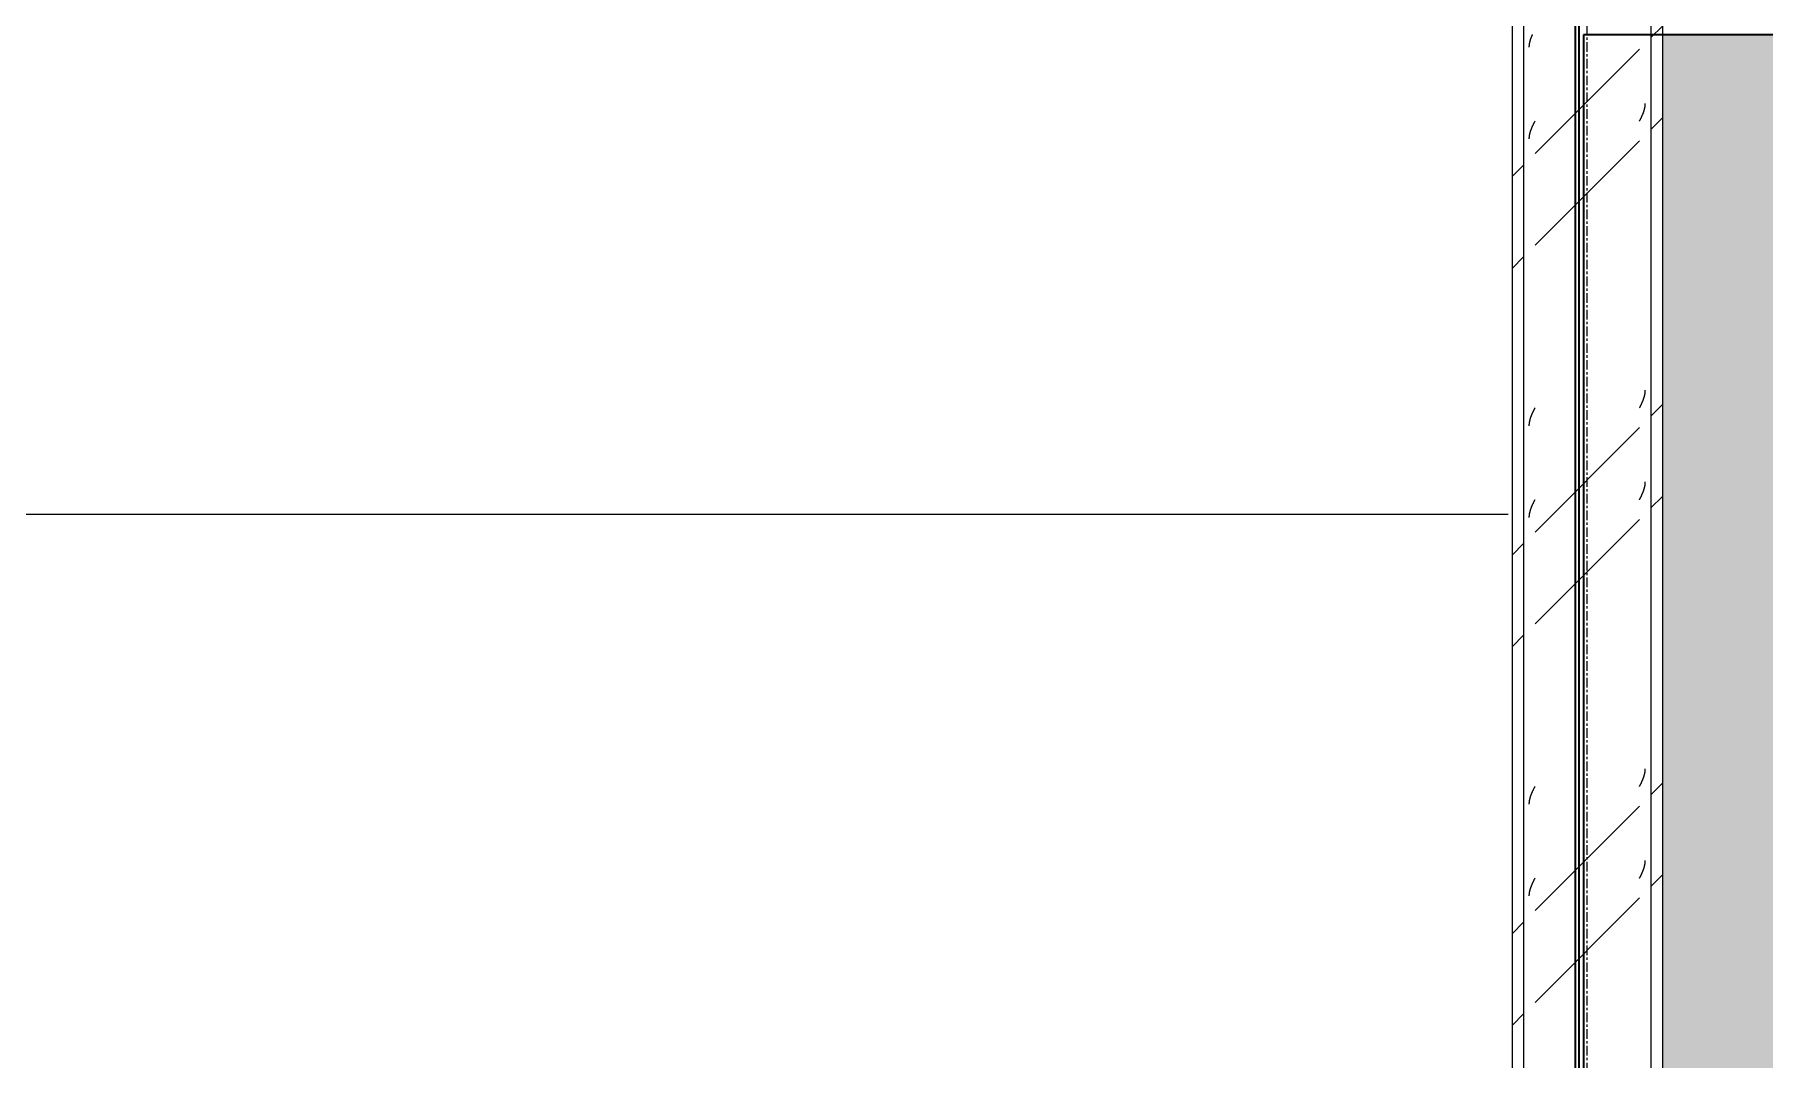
# Model space of a CAD drawing. Header units: centimetres. Extents: x -6741 to 14818, y -293 to 1595.
# Drawn here: x 8632.8 to 8862.6, y 665.4 to 801.6 of the extents above; entities that cross this region are included whole.
import ezdxf

# ---------------------------------------------------------------- set-up
doc = ezdxf.new("R2010")
doc.units = ezdxf.units.CM
doc.linetypes.add('Grid Line', pattern=[2.2225, 1.27, -0.3175, 0.3175, -0.3175])
for name, color, linetype, lineweight in [('A-CLNG', 7, 'Continuous', 9), ('A-WALL', 7, 'Continuous', 9), ('A-WALL-PATT', 7, 'Continuous', 35), ('I-WALL', 7, 'Continuous', 9), ('S-COLS', 7, 'Continuous', 9), ('S-GRID', 7, 'Continuous', 9)]:
    doc.layers.add(name, color=color, linetype=linetype, lineweight=lineweight)
pattern_1 = [(45, (50.4, 0), (-25.14472, 25.14472), []), (45, (50.4, 38.1), (-25.14472, 25.14472), [])]

# ---------------------------------------------------------------- blocks, each defined once
blk = doc.blocks.new('PQ_RVR_ARQ-01_ZZ_ZZ_MO_T_A_rvt-3-Elevación Eje 8-9')
at = {"layer": 'A-WALL-PATT', "lineweight": 9, "true_color": 0xeaeaea}
h = blk.add_hatch(color=254, dxfattribs=at)
h.paths.add_polyline_path([(-4844.57, 494), (-4844.57, 801.54), (-5950.12, 801.54), (-5984.79, 494), (-5508.41, 494)])
h.paths.add_polyline_path([(-6074.13, 494), (-6074.13, 801.54), (-6090.44, 801.54), (-6090.44, 494)])
at = {"layer": 'A-CLNG', "color": 254, "lineweight": 18, "true_color": 0xe5e5e5}
blk.add_line((-6110.94, 737.79), (-6823.08, 737.79), dxfattribs=at)
at = {"layer": 'A-WALL', "color": 254, "lineweight": 35, "true_color": 0xcccccc}
for p, q in [((-6102.04, 888.57), (-6102.04, 515.53)), ((-6101.54, 515.53), (-6101.54, 888.53))]:
    blk.add_line(p, q, dxfattribs=at)
at = {"layer": 'I-WALL', "color": 254, "lineweight": 35, "true_color": 0xcccccc}
for p, q in [((-4844.57, 801.54), (-6100.94, 801.54)), ((-6100.94, 801.54), (-6100.94, 494))]:
    blk.add_line(p, q, dxfattribs=at)
blk = doc.blocks.new('FP_20-Elevación Eje 8-9')
at = {"layer": 'S-COLS', "color": 9, "true_color": 0xc0c0c0}
for p, q in [((-6093.21, 790.65), (-6093.19, 790.69)), ((-6093.19, 790.69), (-6093.18, 790.73)), ((-6093.18, 790.73), (-6093.16, 790.76)), ((-6093.16, 790.76), (-6093.14, 790.8)), ((-6093.14, 790.8), (-6093.13, 790.84)), ((-6093.13, 790.84), (-6093.11, 790.88)), ((-6093.11, 790.88), (-6093.09, 790.91)), ((-6093.09, 790.91), (-6093.08, 790.95)), ((-6093.08, 790.95), (-6093.06, 790.99)), ((-6093.06, 790.99), (-6093.05, 791.02)), ((-6093.05, 791.02), (-6093.03, 791.06)), ((-6093.03, 791.06), (-6093.02, 791.1)), ((-6093.02, 791.1), (-6093, 791.14)), ((-6093, 791.14), (-6092.99, 791.17)), ((-6092.99, 791.17), (-6092.97, 791.21)), ((-6092.97, 791.21), (-6092.96, 791.25)), ((-6092.96, 791.25), (-6092.95, 791.29)), ((-6092.95, 791.29), (-6092.94, 791.32)), ((-6092.94, 791.32), (-6092.92, 791.36)), ((-6092.92, 791.36), (-6092.91, 791.4)), ((-6092.91, 791.4), (-6092.9, 791.43)), ((-6092.9, 791.43), (-6092.89, 791.47)), ((-6092.89, 791.47), (-6092.88, 791.51)), ((-6092.88, 791.51), (-6092.87, 791.55)), ((-6092.87, 791.55), (-6092.86, 791.58)), ((-6092.86, 791.58), (-6092.85, 791.62)), ((-6092.85, 791.62), (-6092.84, 791.66)), ((-6092.84, 791.66), (-6092.83, 791.7)), ((-6092.83, 791.7), (-6092.82, 791.73)), ((-6092.82, 791.73), (-6092.81, 791.77)), ((-6092.81, 791.77), (-6092.8, 791.81)), ((-6092.8, 791.81), (-6092.79, 791.85)), ((-6092.79, 791.88), (-6092.78, 791.92)), ((-6092.79, 791.85), (-6092.79, 791.88)), ((-6092.78, 791.92), (-6092.77, 791.96)), ((-6092.77, 791.99), (-6092.76, 792.03)), ((-6092.77, 791.96), (-6092.77, 791.99)), ((-6092.76, 792.07), (-6092.75, 792.11)), ((-6092.76, 792.03), (-6092.76, 792.07)), ((-6092.75, 792.18), (-6092.74, 792.22)), ((-6092.75, 792.14), (-6092.75, 792.18)), ((-6092.75, 792.11), (-6092.75, 792.14)), ((-6092.74, 792.37), (-6092.74, 792.4)), ((-6092.74, 792.33), (-6092.74, 792.37)), ((-6092.74, 792.29), (-6092.74, 792.33)), ((-6092.74, 792.26), (-6092.74, 792.29)), ((-6092.74, 792.22), (-6092.74, 792.26)), ((-6093.5, 790.05), (-6093.49, 790.09)), ((-6093.49, 790.09), (-6093.47, 790.13)), ((-6093.47, 790.13), (-6093.45, 790.17)), ((-6093.45, 790.17), (-6093.43, 790.2)), ((-6093.43, 790.2), (-6093.41, 790.24)), ((-6093.41, 790.24), (-6093.39, 790.28)), ((-6093.39, 790.28), (-6093.37, 790.32)), ((-6093.37, 790.32), (-6093.35, 790.35)), ((-6093.35, 790.35), (-6093.34, 790.39)), ((-6093.34, 790.39), (-6093.32, 790.43)), ((-6093.32, 790.43), (-6093.3, 790.46)), ((-6093.3, 790.46), (-6093.28, 790.5)), ((-6093.28, 790.5), (-6093.26, 790.54)), ((-6093.26, 790.54), (-6093.25, 790.58)), ((-6093.25, 790.58), (-6093.23, 790.61)), ((-6093.23, 790.61), (-6093.21, 790.65)), ((-6092.77, 753.89), (-6092.76, 753.93)), ((-6092.77, 753.86), (-6092.77, 753.89)), ((-6092.76, 753.97), (-6092.75, 754.01)), ((-6092.76, 753.93), (-6092.76, 753.97)), ((-6092.75, 754.08), (-6092.74, 754.12)), ((-6092.75, 754.04), (-6092.75, 754.08)), ((-6092.75, 754.01), (-6092.75, 754.04)), ((-6092.74, 754.27), (-6092.74, 754.3)), ((-6092.74, 754.23), (-6092.74, 754.27)), ((-6092.74, 754.19), (-6092.74, 754.23)), ((-6092.74, 754.16), (-6092.74, 754.19)), ((-6092.74, 754.12), (-6092.74, 754.16)), ((-6093.5, 751.95), (-6093.49, 751.99)), ((-6093.49, 751.99), (-6093.47, 752.03)), ((-6093.47, 752.03), (-6093.45, 752.07)), ((-6093.45, 752.07), (-6093.43, 752.1)), ((-6093.43, 752.1), (-6093.41, 752.14)), ((-6093.41, 752.14), (-6093.39, 752.18)), ((-6093.39, 752.18), (-6093.37, 752.22)), ((-6093.37, 752.22), (-6093.35, 752.25)), ((-6093.35, 752.25), (-6093.34, 752.29)), ((-6093.34, 752.29), (-6093.32, 752.33)), ((-6093.32, 752.33), (-6093.3, 752.36)), ((-6093.3, 752.36), (-6093.28, 752.4)), ((-6093.28, 752.4), (-6093.26, 752.44)), ((-6093.26, 752.44), (-6093.25, 752.48)), ((-6093.25, 752.48), (-6093.23, 752.51)), ((-6093.23, 752.51), (-6093.21, 752.55)), ((-6093.21, 752.55), (-6093.19, 752.59)), ((-6093.19, 752.59), (-6093.18, 752.63)), ((-6093.18, 752.63), (-6093.16, 752.66)), ((-6093.16, 752.66), (-6093.14, 752.7)), ((-6093.14, 752.7), (-6093.13, 752.74)), ((-6093.13, 752.74), (-6093.11, 752.78)), ((-6093.11, 752.78), (-6093.09, 752.81)), ((-6093.09, 752.81), (-6093.08, 752.85)), ((-6093.08, 752.85), (-6093.06, 752.89)), ((-6093.06, 752.89), (-6093.05, 752.92)), ((-6093.05, 752.92), (-6093.03, 752.96)), ((-6093.03, 752.96), (-6093.02, 753)), ((-6093.02, 753), (-6093, 753.04)), ((-6093, 753.04), (-6092.99, 753.07)), ((-6092.99, 753.07), (-6092.97, 753.11)), ((-6092.97, 753.11), (-6092.96, 753.15)), ((-6092.96, 753.15), (-6092.95, 753.19)), ((-6092.95, 753.19), (-6092.94, 753.22)), ((-6092.94, 753.22), (-6092.92, 753.26)), ((-6092.92, 753.26), (-6092.91, 753.3)), ((-6092.91, 753.3), (-6092.9, 753.33)), ((-6092.9, 753.33), (-6092.89, 753.37)), ((-6092.89, 753.37), (-6092.88, 753.41)), ((-6092.88, 753.41), (-6092.87, 753.45)), ((-6092.87, 753.45), (-6092.86, 753.48)), ((-6092.86, 753.48), (-6092.85, 753.52)), ((-6092.85, 753.52), (-6092.84, 753.56)), ((-6092.84, 753.56), (-6092.83, 753.6)), ((-6092.83, 753.6), (-6092.82, 753.63)), ((-6092.82, 753.63), (-6092.81, 753.67)), ((-6092.81, 753.67), (-6092.8, 753.71)), ((-6092.8, 753.71), (-6092.79, 753.75)), ((-6092.79, 753.78), (-6092.78, 753.82)), ((-6092.79, 753.75), (-6092.79, 753.78)), ((-6092.78, 753.82), (-6092.77, 753.86)), ((-6093.34, 740.1), (-6093.32, 740.14)), ((-6093.32, 740.14), (-6093.3, 740.18)), ((-6093.3, 740.18), (-6093.28, 740.21)), ((-6093.28, 740.21), (-6093.26, 740.25)), ((-6093.26, 740.25), (-6093.25, 740.29)), ((-6093.25, 740.29), (-6093.23, 740.32)), ((-6093.23, 740.32), (-6093.21, 740.36)), ((-6093.21, 740.36), (-6093.19, 740.4)), ((-6093.19, 740.4), (-6093.18, 740.44)), ((-6093.18, 740.44), (-6093.16, 740.47)), ((-6093.16, 740.47), (-6093.14, 740.51)), ((-6093.14, 740.51), (-6093.13, 740.55)), ((-6093.13, 740.55), (-6093.11, 740.59)), ((-6093.11, 740.59), (-6093.09, 740.62)), ((-6093.09, 740.62), (-6093.08, 740.66)), ((-6093.08, 740.66), (-6093.06, 740.7)), ((-6093.06, 740.7), (-6093.05, 740.73)), ((-6093.05, 740.73), (-6093.03, 740.77)), ((-6093.03, 740.77), (-6093.02, 740.81)), ((-6093.02, 740.81), (-6093, 740.85)), ((-6093, 740.85), (-6092.99, 740.88)), ((-6092.99, 740.88), (-6092.97, 740.92)), ((-6092.97, 740.92), (-6092.96, 740.96)), ((-6092.96, 740.96), (-6092.95, 741)), ((-6092.95, 741), (-6092.94, 741.03)), ((-6092.94, 741.03), (-6092.92, 741.07)), ((-6092.92, 741.07), (-6092.91, 741.11)), ((-6092.91, 741.11), (-6092.9, 741.15)), ((-6092.9, 741.15), (-6092.89, 741.18)), ((-6092.89, 741.18), (-6092.88, 741.22)), ((-6092.88, 741.22), (-6092.87, 741.26)), ((-6092.87, 741.26), (-6092.86, 741.29)), ((-6092.86, 741.29), (-6092.85, 741.33)), ((-6092.85, 741.33), (-6092.84, 741.37)), ((-6092.84, 741.37), (-6092.83, 741.41)), ((-6092.83, 741.41), (-6092.82, 741.44)), ((-6092.82, 741.44), (-6092.81, 741.48)), ((-6092.81, 741.48), (-6092.8, 741.52)), ((-6092.8, 741.52), (-6092.79, 741.56)), ((-6092.79, 741.59), (-6092.78, 741.63)), ((-6092.79, 741.56), (-6092.79, 741.59)), ((-6092.78, 741.63), (-6092.77, 741.67)), ((-6092.77, 741.7), (-6092.76, 741.74)), ((-6092.77, 741.67), (-6092.77, 741.7)), ((-6092.76, 741.78), (-6092.75, 741.82)), ((-6092.76, 741.74), (-6092.76, 741.78)), ((-6092.75, 741.89), (-6092.74, 741.93)), ((-6092.75, 741.85), (-6092.75, 741.89)), ((-6092.75, 741.82), (-6092.75, 741.85)), ((-6092.74, 742.08), (-6092.74, 742.12)), ((-6092.74, 742.04), (-6092.74, 742.08)), ((-6092.74, 742), (-6092.74, 742.04)), ((-6092.74, 741.97), (-6092.74, 742)), ((-6092.74, 741.93), (-6092.74, 741.97)), ((-6093.5, 739.76), (-6093.49, 739.8)), ((-6093.49, 739.8), (-6093.47, 739.84)), ((-6093.47, 739.84), (-6093.45, 739.88)), ((-6093.45, 739.88), (-6093.43, 739.91)), ((-6093.43, 739.91), (-6093.41, 739.95)), ((-6093.41, 739.95), (-6093.39, 739.99)), ((-6093.39, 739.99), (-6093.37, 740.03)), ((-6093.37, 740.03), (-6093.35, 740.06)), ((-6093.35, 740.06), (-6093.34, 740.1)), ((-6092.83, 703.31), (-6092.82, 703.34)), ((-6092.82, 703.34), (-6092.81, 703.38)), ((-6092.81, 703.38), (-6092.8, 703.42)), ((-6092.8, 703.42), (-6092.79, 703.46)), ((-6092.79, 703.49), (-6092.78, 703.53)), ((-6092.79, 703.46), (-6092.79, 703.49)), ((-6092.78, 703.53), (-6092.77, 703.57)), ((-6092.77, 703.6), (-6092.76, 703.64)), ((-6092.77, 703.57), (-6092.77, 703.6)), ((-6092.76, 703.68), (-6092.75, 703.72)), ((-6092.76, 703.64), (-6092.76, 703.68)), ((-6092.75, 703.79), (-6092.74, 703.83)), ((-6092.75, 703.75), (-6092.75, 703.79)), ((-6092.75, 703.72), (-6092.75, 703.75)), ((-6092.74, 703.98), (-6092.74, 704.02)), ((-6092.74, 703.94), (-6092.74, 703.98)), ((-6092.74, 703.9), (-6092.74, 703.94)), ((-6092.74, 703.87), (-6092.74, 703.9)), ((-6092.74, 703.83), (-6092.74, 703.87)), ((-6093.5, 701.66), (-6093.49, 701.7)), ((-6093.49, 701.7), (-6093.47, 701.74)), ((-6093.47, 701.74), (-6093.45, 701.78)), ((-6093.45, 701.78), (-6093.43, 701.81)), ((-6093.43, 701.81), (-6093.41, 701.85)), ((-6093.41, 701.85), (-6093.39, 701.89)), ((-6093.39, 701.89), (-6093.37, 701.93)), ((-6093.37, 701.93), (-6093.35, 701.96)), ((-6093.35, 701.96), (-6093.34, 702)), ((-6093.34, 702), (-6093.32, 702.04)), ((-6093.32, 702.04), (-6093.3, 702.08)), ((-6093.3, 702.08), (-6093.28, 702.11)), ((-6093.28, 702.11), (-6093.26, 702.15)), ((-6093.26, 702.15), (-6093.25, 702.19)), ((-6093.25, 702.19), (-6093.23, 702.22)), ((-6093.23, 702.22), (-6093.21, 702.26)), ((-6093.21, 702.26), (-6093.19, 702.3)), ((-6093.19, 702.3), (-6093.18, 702.34)), ((-6093.18, 702.34), (-6093.16, 702.37)), ((-6093.16, 702.37), (-6093.14, 702.41)), ((-6093.14, 702.41), (-6093.13, 702.45)), ((-6093.13, 702.45), (-6093.11, 702.49)), ((-6093.11, 702.49), (-6093.09, 702.52)), ((-6093.09, 702.52), (-6093.08, 702.56)), ((-6093.08, 702.56), (-6093.06, 702.6)), ((-6093.06, 702.6), (-6093.05, 702.63)), ((-6093.05, 702.63), (-6093.03, 702.67)), ((-6093.03, 702.67), (-6093.02, 702.71)), ((-6093.02, 702.71), (-6093, 702.75)), ((-6093, 702.75), (-6092.99, 702.78)), ((-6092.99, 702.78), (-6092.97, 702.82)), ((-6092.97, 702.82), (-6092.96, 702.86)), ((-6092.96, 702.86), (-6092.95, 702.9)), ((-6092.95, 702.9), (-6092.94, 702.93)), ((-6092.94, 702.93), (-6092.92, 702.97)), ((-6092.92, 702.97), (-6092.91, 703.01)), ((-6092.91, 703.01), (-6092.9, 703.05)), ((-6092.9, 703.05), (-6092.89, 703.08)), ((-6092.89, 703.08), (-6092.88, 703.12)), ((-6092.88, 703.12), (-6092.87, 703.16)), ((-6092.87, 703.16), (-6092.86, 703.19)), ((-6092.86, 703.19), (-6092.85, 703.23)), ((-6092.85, 703.23), (-6092.84, 703.27)), ((-6092.84, 703.27), (-6092.83, 703.31)), ((-6093.49, 689.51), (-6093.47, 689.55)), ((-6093.47, 689.55), (-6093.45, 689.59)), ((-6093.45, 689.59), (-6093.43, 689.62)), ((-6093.43, 689.62), (-6093.41, 689.66)), ((-6093.41, 689.66), (-6093.39, 689.7)), ((-6093.39, 689.7), (-6093.37, 689.74)), ((-6093.37, 689.74), (-6093.35, 689.77)), ((-6093.35, 689.77), (-6093.34, 689.81)), ((-6093.34, 689.81), (-6093.32, 689.85)), ((-6093.32, 689.85), (-6093.3, 689.89)), ((-6093.3, 689.89), (-6093.28, 689.92)), ((-6093.28, 689.92), (-6093.26, 689.96)), ((-6093.26, 689.96), (-6093.25, 690)), ((-6093.25, 690), (-6093.23, 690.04)), ((-6093.23, 690.04), (-6093.21, 690.07)), ((-6093.21, 690.07), (-6093.19, 690.11)), ((-6093.19, 690.11), (-6093.18, 690.15)), ((-6093.18, 690.15), (-6093.16, 690.18)), ((-6093.16, 690.18), (-6093.14, 690.22)), ((-6093.14, 690.22), (-6093.13, 690.26)), ((-6093.13, 690.26), (-6093.11, 690.3)), ((-6093.11, 690.3), (-6093.09, 690.33)), ((-6093.09, 690.33), (-6093.08, 690.37)), ((-6093.08, 690.37), (-6093.06, 690.41)), ((-6093.06, 690.41), (-6093.05, 690.45)), ((-6093.05, 690.45), (-6093.03, 690.48)), ((-6093.03, 690.48), (-6093.02, 690.52)), ((-6093.02, 690.52), (-6093, 690.56)), ((-6093, 690.56), (-6092.99, 690.59)), ((-6092.99, 690.59), (-6092.97, 690.63)), ((-6092.97, 690.63), (-6092.96, 690.67)), ((-6092.96, 690.67), (-6092.95, 690.71)), ((-6092.95, 690.71), (-6092.94, 690.74)), ((-6092.94, 690.74), (-6092.92, 690.78)), ((-6092.92, 690.78), (-6092.91, 690.82)), ((-6092.91, 690.82), (-6092.9, 690.86)), ((-6092.9, 690.86), (-6092.89, 690.89)), ((-6092.89, 690.89), (-6092.88, 690.93)), ((-6092.88, 690.93), (-6092.87, 690.97)), ((-6092.87, 690.97), (-6092.86, 691.01)), ((-6092.86, 691.01), (-6092.85, 691.04)), ((-6092.85, 691.04), (-6092.84, 691.08)), ((-6092.84, 691.08), (-6092.83, 691.12)), ((-6092.83, 691.12), (-6092.82, 691.15)), ((-6092.82, 691.15), (-6092.81, 691.19)), ((-6092.81, 691.19), (-6092.8, 691.23)), ((-6092.8, 691.23), (-6092.79, 691.27)), ((-6092.79, 691.3), (-6092.78, 691.34)), ((-6092.79, 691.27), (-6092.79, 691.3)), ((-6092.78, 691.34), (-6092.77, 691.38)), ((-6092.77, 691.42), (-6092.76, 691.45)), ((-6092.77, 691.38), (-6092.77, 691.42)), ((-6092.76, 691.49), (-6092.75, 691.53)), ((-6092.76, 691.45), (-6092.76, 691.49)), ((-6092.75, 691.6), (-6092.74, 691.64)), ((-6092.75, 691.56), (-6092.75, 691.6)), ((-6092.75, 691.53), (-6092.75, 691.56)), ((-6092.74, 691.79), (-6092.74, 691.83)), ((-6092.74, 691.75), (-6092.74, 691.79)), ((-6092.74, 691.71), (-6092.74, 691.75)), ((-6092.74, 691.68), (-6092.74, 691.71)), ((-6092.74, 691.64), (-6092.74, 691.68)), ((-6093.5, 689.48), (-6093.49, 689.51))]:
    blk.add_line(p, q, dxfattribs=at)
blk = doc.blocks.new('FP_21-Elevación Eje 8-9')
at = {"layer": 'S-COLS', "color": 9, "true_color": 0xc0c0c0}
for p, q in [((-6108.15, 800.08), (-6108.14, 800.12)), ((-6108.15, 800.04), (-6108.15, 800.08)), ((-6108.15, 800.01), (-6108.15, 800.04)), ((-6108.15, 799.97), (-6108.15, 800.01)), ((-6108.15, 799.93), (-6108.15, 799.97)), ((-6108.15, 799.89), (-6108.15, 799.93)), ((-6108.14, 800.15), (-6108.13, 800.19)), ((-6108.14, 800.12), (-6108.14, 800.15)), ((-6108.13, 800.27), (-6108.12, 800.3)), ((-6108.13, 800.23), (-6108.13, 800.27)), ((-6108.13, 800.19), (-6108.13, 800.23)), ((-6108.12, 800.3), (-6108.11, 800.34)), ((-6108.11, 800.38), (-6108.1, 800.42)), ((-6108.11, 800.34), (-6108.11, 800.38)), ((-6108.1, 800.42), (-6108.09, 800.45)), ((-6108.09, 800.49), (-6108.08, 800.53)), ((-6108.09, 800.45), (-6108.09, 800.49)), ((-6108.08, 800.53), (-6108.07, 800.57)), ((-6108.07, 800.57), (-6108.06, 800.6)), ((-6108.06, 800.6), (-6108.05, 800.64)), ((-6108.05, 800.64), (-6108.04, 800.68)), ((-6108.04, 800.68), (-6108.03, 800.71)), ((-6108.03, 800.71), (-6108.02, 800.75)), ((-6108.02, 800.75), (-6108.01, 800.79)), ((-6108.01, 800.79), (-6108, 800.83)), ((-6108, 800.83), (-6107.99, 800.86)), ((-6107.99, 800.86), (-6107.98, 800.9)), ((-6107.98, 800.9), (-6107.97, 800.94)), ((-6107.97, 800.94), (-6107.95, 800.98)), ((-6107.95, 800.98), (-6107.94, 801.01)), ((-6107.94, 801.01), (-6107.93, 801.05)), ((-6107.93, 801.05), (-6107.91, 801.09)), ((-6107.91, 801.09), (-6107.9, 801.12)), ((-6107.9, 801.12), (-6107.89, 801.16)), ((-6107.89, 801.16), (-6107.87, 801.2)), ((-6107.87, 801.2), (-6107.86, 801.24)), ((-6107.86, 801.24), (-6107.84, 801.27)), ((-6107.84, 801.27), (-6107.83, 801.31)), ((-6107.83, 801.31), (-6107.81, 801.35)), ((-6107.81, 801.35), (-6107.8, 801.39)), ((-6107.8, 801.39), (-6107.78, 801.42)), ((-6107.78, 801.42), (-6107.76, 801.46)), ((-6107.76, 801.46), (-6107.75, 801.5)), ((-6107.75, 801.5), (-6107.73, 801.54)), ((-6107.73, 801.54), (-6107.71, 801.57)), ((-6108.08, 788.34), (-6108.07, 788.38)), ((-6108.07, 788.38), (-6108.06, 788.41)), ((-6108.06, 788.41), (-6108.05, 788.45)), ((-6108.05, 788.45), (-6108.04, 788.49)), ((-6108.04, 788.49), (-6108.03, 788.52)), ((-6108.03, 788.52), (-6108.02, 788.56)), ((-6108.02, 788.56), (-6108.01, 788.6)), ((-6108.01, 788.6), (-6108, 788.64)), ((-6108, 788.64), (-6107.99, 788.67)), ((-6107.99, 788.67), (-6107.98, 788.71)), ((-6107.98, 788.71), (-6107.97, 788.75)), ((-6107.97, 788.75), (-6107.95, 788.79)), ((-6107.95, 788.79), (-6107.94, 788.82)), ((-6107.94, 788.82), (-6107.93, 788.86)), ((-6107.93, 788.86), (-6107.91, 788.9)), ((-6107.91, 788.9), (-6107.9, 788.94)), ((-6107.9, 788.94), (-6107.89, 788.97)), ((-6107.89, 788.97), (-6107.87, 789.01)), ((-6107.87, 789.01), (-6107.86, 789.05)), ((-6107.86, 789.05), (-6107.84, 789.08)), ((-6107.84, 789.08), (-6107.83, 789.12)), ((-6107.83, 789.12), (-6107.81, 789.16)), ((-6107.81, 789.16), (-6107.8, 789.2)), ((-6107.8, 789.2), (-6107.78, 789.23)), ((-6107.78, 789.23), (-6107.76, 789.27)), ((-6107.76, 789.27), (-6107.75, 789.31)), ((-6107.75, 789.31), (-6107.73, 789.35)), ((-6107.73, 789.35), (-6107.71, 789.38)), ((-6107.71, 789.38), (-6107.7, 789.42)), ((-6107.7, 789.42), (-6107.68, 789.46)), ((-6107.68, 789.46), (-6107.66, 789.49)), ((-6107.66, 789.49), (-6107.64, 789.53)), ((-6107.64, 789.53), (-6107.63, 789.57)), ((-6107.63, 789.57), (-6107.61, 789.61)), ((-6107.61, 789.61), (-6107.59, 789.64)), ((-6107.59, 789.64), (-6107.57, 789.68)), ((-6107.57, 789.68), (-6107.55, 789.72)), ((-6107.55, 789.72), (-6107.53, 789.76)), ((-6107.53, 789.76), (-6107.52, 789.79)), ((-6107.52, 789.79), (-6107.5, 789.83)), ((-6107.5, 789.83), (-6107.48, 789.87)), ((-6107.48, 789.87), (-6107.46, 789.91)), ((-6107.46, 789.91), (-6107.44, 789.94)), ((-6107.44, 789.94), (-6107.42, 789.98)), ((-6107.42, 789.98), (-6107.4, 790.02)), ((-6107.4, 790.02), (-6107.38, 790.05)), ((-6108.15, 787.89), (-6108.14, 787.93)), ((-6108.15, 787.85), (-6108.15, 787.89)), ((-6108.15, 787.82), (-6108.15, 787.85)), ((-6108.15, 787.78), (-6108.15, 787.82)), ((-6108.15, 787.74), (-6108.15, 787.78)), ((-6108.15, 787.7), (-6108.15, 787.74)), ((-6108.14, 787.97), (-6108.13, 788)), ((-6108.14, 787.93), (-6108.14, 787.97)), ((-6108.13, 788.08), (-6108.12, 788.11)), ((-6108.13, 788.04), (-6108.13, 788.08)), ((-6108.13, 788), (-6108.13, 788.04)), ((-6108.12, 788.11), (-6108.11, 788.15)), ((-6108.11, 788.19), (-6108.1, 788.23)), ((-6108.11, 788.15), (-6108.11, 788.19)), ((-6108.1, 788.23), (-6108.09, 788.26)), ((-6108.09, 788.3), (-6108.08, 788.34)), ((-6108.09, 788.26), (-6108.09, 788.3)), ((-6107.57, 751.58), (-6107.55, 751.62)), ((-6107.55, 751.62), (-6107.53, 751.66)), ((-6107.53, 751.66), (-6107.52, 751.69)), ((-6107.52, 751.69), (-6107.5, 751.73)), ((-6107.5, 751.73), (-6107.48, 751.77)), ((-6107.48, 751.77), (-6107.46, 751.81)), ((-6107.46, 751.81), (-6107.44, 751.84)), ((-6107.44, 751.84), (-6107.42, 751.88)), ((-6107.42, 751.88), (-6107.4, 751.92)), ((-6107.4, 751.92), (-6107.38, 751.95)), ((-6108.15, 749.79), (-6108.14, 749.83)), ((-6108.15, 749.75), (-6108.15, 749.79)), ((-6108.15, 749.72), (-6108.15, 749.75)), ((-6108.15, 749.68), (-6108.15, 749.72)), ((-6108.15, 749.64), (-6108.15, 749.68)), ((-6108.15, 749.6), (-6108.15, 749.64)), ((-6108.14, 749.87), (-6108.13, 749.9)), ((-6108.14, 749.83), (-6108.14, 749.87)), ((-6108.13, 749.98), (-6108.12, 750.01)), ((-6108.13, 749.94), (-6108.13, 749.98)), ((-6108.13, 749.9), (-6108.13, 749.94)), ((-6108.12, 750.01), (-6108.11, 750.05)), ((-6108.11, 750.09), (-6108.1, 750.13)), ((-6108.11, 750.05), (-6108.11, 750.09)), ((-6108.1, 750.13), (-6108.09, 750.16)), ((-6108.09, 750.2), (-6108.08, 750.24)), ((-6108.09, 750.16), (-6108.09, 750.2)), ((-6108.08, 750.24), (-6108.07, 750.28)), ((-6108.07, 750.28), (-6108.06, 750.31)), ((-6108.06, 750.31), (-6108.05, 750.35)), ((-6108.05, 750.35), (-6108.04, 750.39)), ((-6108.04, 750.39), (-6108.03, 750.42)), ((-6108.03, 750.42), (-6108.02, 750.46)), ((-6108.02, 750.46), (-6108.01, 750.5)), ((-6108.01, 750.5), (-6108, 750.54)), ((-6108, 750.54), (-6107.99, 750.57)), ((-6107.99, 750.57), (-6107.98, 750.61)), ((-6107.98, 750.61), (-6107.97, 750.65)), ((-6107.97, 750.65), (-6107.95, 750.69)), ((-6107.95, 750.69), (-6107.94, 750.72)), ((-6107.94, 750.72), (-6107.93, 750.76)), ((-6107.93, 750.76), (-6107.91, 750.8)), ((-6107.91, 750.8), (-6107.9, 750.84)), ((-6107.9, 750.84), (-6107.89, 750.87)), ((-6107.89, 750.87), (-6107.87, 750.91)), ((-6107.87, 750.91), (-6107.86, 750.95)), ((-6107.86, 750.95), (-6107.84, 750.98)), ((-6107.84, 750.98), (-6107.83, 751.02)), ((-6107.83, 751.02), (-6107.81, 751.06)), ((-6107.81, 751.06), (-6107.8, 751.1)), ((-6107.8, 751.1), (-6107.78, 751.13)), ((-6107.78, 751.13), (-6107.76, 751.17)), ((-6107.76, 751.17), (-6107.75, 751.21)), ((-6107.75, 751.21), (-6107.73, 751.25)), ((-6107.73, 751.25), (-6107.71, 751.28)), ((-6107.71, 751.28), (-6107.7, 751.32)), ((-6107.7, 751.32), (-6107.68, 751.36)), ((-6107.68, 751.36), (-6107.66, 751.39)), ((-6107.66, 751.39), (-6107.64, 751.43)), ((-6107.64, 751.43), (-6107.63, 751.47)), ((-6107.63, 751.47), (-6107.61, 751.51)), ((-6107.61, 751.51), (-6107.59, 751.54)), ((-6107.59, 751.54), (-6107.57, 751.58)), ((-6108.13, 737.79), (-6108.12, 737.83)), ((-6108.12, 737.83), (-6108.11, 737.86)), ((-6108.11, 737.9), (-6108.1, 737.94)), ((-6108.11, 737.86), (-6108.11, 737.9)), ((-6108.1, 737.94), (-6108.09, 737.97)), ((-6108.09, 738.01), (-6108.08, 738.05)), ((-6108.09, 737.97), (-6108.09, 738.01)), ((-6108.08, 738.05), (-6108.07, 738.09)), ((-6108.07, 738.09), (-6108.06, 738.12)), ((-6108.06, 738.12), (-6108.05, 738.16)), ((-6108.05, 738.16), (-6108.04, 738.2)), ((-6108.04, 738.2), (-6108.03, 738.24)), ((-6108.03, 738.24), (-6108.02, 738.27)), ((-6108.02, 738.27), (-6108.01, 738.31)), ((-6108.01, 738.31), (-6108, 738.35)), ((-6108, 738.35), (-6107.99, 738.38)), ((-6107.99, 738.38), (-6107.98, 738.42)), ((-6107.98, 738.42), (-6107.97, 738.46)), ((-6107.97, 738.46), (-6107.95, 738.5)), ((-6107.95, 738.5), (-6107.94, 738.53)), ((-6107.94, 738.53), (-6107.93, 738.57)), ((-6107.93, 738.57), (-6107.91, 738.61)), ((-6107.91, 738.61), (-6107.9, 738.65)), ((-6107.9, 738.65), (-6107.89, 738.68)), ((-6107.89, 738.68), (-6107.87, 738.72)), ((-6107.87, 738.72), (-6107.86, 738.76)), ((-6107.86, 738.76), (-6107.84, 738.8)), ((-6107.84, 738.8), (-6107.83, 738.83)), ((-6107.83, 738.83), (-6107.81, 738.87)), ((-6107.81, 738.87), (-6107.8, 738.91)), ((-6107.8, 738.91), (-6107.78, 738.94)), ((-6107.78, 738.94), (-6107.76, 738.98)), ((-6107.76, 738.98), (-6107.75, 739.02)), ((-6107.75, 739.02), (-6107.73, 739.06)), ((-6107.73, 739.06), (-6107.71, 739.09)), ((-6107.71, 739.09), (-6107.7, 739.13)), ((-6107.7, 739.13), (-6107.68, 739.17)), ((-6107.68, 739.17), (-6107.66, 739.21)), ((-6107.66, 739.21), (-6107.64, 739.24)), ((-6107.64, 739.24), (-6107.63, 739.28)), ((-6107.63, 739.28), (-6107.61, 739.32)), ((-6107.61, 739.32), (-6107.59, 739.35)), ((-6107.59, 739.35), (-6107.57, 739.39)), ((-6107.57, 739.39), (-6107.55, 739.43)), ((-6107.55, 739.43), (-6107.53, 739.47)), ((-6107.53, 739.47), (-6107.52, 739.5)), ((-6107.52, 739.5), (-6107.5, 739.54)), ((-6107.5, 739.54), (-6107.48, 739.58)), ((-6107.48, 739.58), (-6107.46, 739.62)), ((-6107.46, 739.62), (-6107.44, 739.65)), ((-6107.44, 739.65), (-6107.42, 739.69)), ((-6107.42, 739.69), (-6107.4, 739.73)), ((-6107.4, 739.73), (-6107.38, 739.76)), ((-6108.15, 737.6), (-6108.14, 737.64)), ((-6108.15, 737.56), (-6108.15, 737.6)), ((-6108.15, 737.53), (-6108.15, 737.56)), ((-6108.15, 737.49), (-6108.15, 737.53)), ((-6108.15, 737.45), (-6108.15, 737.49)), ((-6108.15, 737.41), (-6108.15, 737.45)), ((-6108.14, 737.68), (-6108.13, 737.71)), ((-6108.14, 737.64), (-6108.14, 737.68)), ((-6108.13, 737.75), (-6108.13, 737.79)), ((-6108.13, 737.71), (-6108.13, 737.75)), ((-6107.71, 700.99), (-6107.7, 701.03)), ((-6107.7, 701.03), (-6107.68, 701.07)), ((-6107.68, 701.07), (-6107.66, 701.11)), ((-6107.66, 701.11), (-6107.64, 701.14)), ((-6107.64, 701.14), (-6107.63, 701.18)), ((-6107.63, 701.18), (-6107.61, 701.22)), ((-6107.61, 701.22), (-6107.59, 701.25)), ((-6107.59, 701.25), (-6107.57, 701.29)), ((-6107.57, 701.29), (-6107.55, 701.33)), ((-6107.55, 701.33), (-6107.53, 701.37)), ((-6107.53, 701.37), (-6107.52, 701.4)), ((-6107.52, 701.4), (-6107.5, 701.44)), ((-6107.5, 701.44), (-6107.48, 701.48)), ((-6107.48, 701.48), (-6107.46, 701.52)), ((-6107.46, 701.52), (-6107.44, 701.55)), ((-6107.44, 701.55), (-6107.42, 701.59)), ((-6107.42, 701.59), (-6107.4, 701.63)), ((-6107.4, 701.63), (-6107.38, 701.66)), ((-6108.15, 699.5), (-6108.14, 699.54)), ((-6108.15, 699.46), (-6108.15, 699.5)), ((-6108.15, 699.43), (-6108.15, 699.46)), ((-6108.15, 699.39), (-6108.15, 699.43)), ((-6108.15, 699.35), (-6108.15, 699.39)), ((-6108.15, 699.31), (-6108.15, 699.35)), ((-6108.14, 699.58), (-6108.13, 699.61)), ((-6108.14, 699.54), (-6108.14, 699.58)), ((-6108.13, 699.69), (-6108.12, 699.73)), ((-6108.13, 699.65), (-6108.13, 699.69)), ((-6108.13, 699.61), (-6108.13, 699.65)), ((-6108.12, 699.73), (-6108.11, 699.76)), ((-6108.11, 699.8), (-6108.1, 699.84)), ((-6108.11, 699.76), (-6108.11, 699.8)), ((-6108.1, 699.84), (-6108.09, 699.87)), ((-6108.09, 699.91), (-6108.08, 699.95)), ((-6108.09, 699.87), (-6108.09, 699.91)), ((-6108.08, 699.95), (-6108.07, 699.99)), ((-6108.07, 699.99), (-6108.06, 700.02)), ((-6108.06, 700.02), (-6108.05, 700.06)), ((-6108.05, 700.06), (-6108.04, 700.1)), ((-6108.04, 700.1), (-6108.03, 700.14)), ((-6108.03, 700.14), (-6108.02, 700.17)), ((-6108.02, 700.17), (-6108.01, 700.21)), ((-6108.01, 700.21), (-6108, 700.25)), ((-6108, 700.25), (-6107.99, 700.28)), ((-6107.99, 700.28), (-6107.98, 700.32)), ((-6107.98, 700.32), (-6107.97, 700.36)), ((-6107.97, 700.36), (-6107.95, 700.4)), ((-6107.95, 700.4), (-6107.94, 700.43)), ((-6107.94, 700.43), (-6107.93, 700.47)), ((-6107.93, 700.47), (-6107.91, 700.51)), ((-6107.91, 700.51), (-6107.9, 700.55)), ((-6107.9, 700.55), (-6107.89, 700.58)), ((-6107.89, 700.58), (-6107.87, 700.62)), ((-6107.87, 700.62), (-6107.86, 700.66)), ((-6107.86, 700.66), (-6107.84, 700.7)), ((-6107.84, 700.7), (-6107.83, 700.73)), ((-6107.83, 700.73), (-6107.81, 700.77)), ((-6107.81, 700.77), (-6107.8, 700.81)), ((-6107.8, 700.81), (-6107.78, 700.84)), ((-6107.78, 700.84), (-6107.76, 700.88)), ((-6107.76, 700.88), (-6107.75, 700.92)), ((-6107.75, 700.92), (-6107.73, 700.96)), ((-6107.73, 700.96), (-6107.71, 700.99)), ((-6108.15, 687.31), (-6108.14, 687.35)), ((-6108.15, 687.27), (-6108.15, 687.31)), ((-6108.15, 687.24), (-6108.15, 687.27)), ((-6108.14, 687.39), (-6108.13, 687.42)), ((-6108.14, 687.35), (-6108.14, 687.39)), ((-6108.13, 687.5), (-6108.12, 687.54)), ((-6108.13, 687.46), (-6108.13, 687.5)), ((-6108.13, 687.42), (-6108.13, 687.46)), ((-6108.12, 687.54), (-6108.11, 687.57)), ((-6108.11, 687.61), (-6108.1, 687.65)), ((-6108.11, 687.57), (-6108.11, 687.61)), ((-6108.1, 687.65), (-6108.09, 687.68)), ((-6108.09, 687.72), (-6108.08, 687.76)), ((-6108.09, 687.68), (-6108.09, 687.72)), ((-6108.08, 687.76), (-6108.07, 687.8)), ((-6108.07, 687.8), (-6108.06, 687.83)), ((-6108.06, 687.83), (-6108.05, 687.87)), ((-6108.05, 687.87), (-6108.04, 687.91)), ((-6108.04, 687.91), (-6108.03, 687.95)), ((-6108.03, 687.95), (-6108.02, 687.98)), ((-6108.02, 687.98), (-6108.01, 688.02)), ((-6108.01, 688.02), (-6108, 688.06)), ((-6108, 688.06), (-6107.99, 688.1)), ((-6107.99, 688.1), (-6107.98, 688.13)), ((-6107.98, 688.13), (-6107.97, 688.17)), ((-6107.97, 688.17), (-6107.95, 688.21)), ((-6107.95, 688.21), (-6107.94, 688.24)), ((-6107.94, 688.24), (-6107.93, 688.28)), ((-6107.93, 688.28), (-6107.91, 688.32)), ((-6107.91, 688.32), (-6107.9, 688.36)), ((-6107.9, 688.36), (-6107.89, 688.39)), ((-6107.89, 688.39), (-6107.87, 688.43)), ((-6107.87, 688.43), (-6107.86, 688.47)), ((-6107.86, 688.47), (-6107.84, 688.51)), ((-6107.84, 688.51), (-6107.83, 688.54)), ((-6107.83, 688.54), (-6107.81, 688.58)), ((-6107.81, 688.58), (-6107.8, 688.62)), ((-6107.8, 688.62), (-6107.78, 688.65)), ((-6107.78, 688.65), (-6107.76, 688.69)), ((-6107.76, 688.69), (-6107.75, 688.73)), ((-6107.75, 688.73), (-6107.73, 688.77)), ((-6107.73, 688.77), (-6107.71, 688.8)), ((-6107.71, 688.8), (-6107.7, 688.84)), ((-6107.7, 688.84), (-6107.68, 688.88)), ((-6107.68, 688.88), (-6107.66, 688.92)), ((-6107.66, 688.92), (-6107.64, 688.95)), ((-6107.64, 688.95), (-6107.63, 688.99)), ((-6107.63, 688.99), (-6107.61, 689.03)), ((-6107.61, 689.03), (-6107.59, 689.07)), ((-6107.59, 689.07), (-6107.57, 689.1)), ((-6107.57, 689.1), (-6107.55, 689.14)), ((-6107.55, 689.14), (-6107.53, 689.18)), ((-6107.53, 689.18), (-6107.52, 689.21)), ((-6107.52, 689.21), (-6107.5, 689.25)), ((-6107.5, 689.25), (-6107.48, 689.29)), ((-6107.48, 689.29), (-6107.46, 689.33)), ((-6107.46, 689.33), (-6107.44, 689.36)), ((-6107.44, 689.36), (-6107.42, 689.4)), ((-6107.42, 689.4), (-6107.4, 689.44)), ((-6107.4, 689.44), (-6107.38, 689.48)), ((-6108.15, 687.2), (-6108.15, 687.24)), ((-6108.15, 687.16), (-6108.15, 687.2)), ((-6108.15, 687.13), (-6108.15, 687.16))]:
    blk.add_line(p, q, dxfattribs=at)
blk = doc.blocks.new('UC-Perfil universal-Pilar - 200 x 200-1745402-Elevación Eje 8-9')
at = {"layer": 'S-COLS', "true_color": 0xc0c0c0}
h = blk.add_hatch(dxfattribs=at)
h.set_pattern_fill('FP_24', color=9, style=0, pattern_type=2)
h.set_pattern_definition(pattern_1)
h.paths.add_polyline_path([(-6108.9, 94), (-6108.9, 933.53), (-6110.44, 933.53), (-6110.44, 94)])
h = blk.add_hatch(dxfattribs=at)
h.set_pattern_fill('FP_24', color=9, style=0, pattern_type=2)
h.set_pattern_definition(pattern_1)
h.paths.add_polyline_path([(-6107.38, 94), (-6093.5, 94), (-6093.5, 933.53), (-6107.38, 933.53), (-6107.38, 263.57)])
h = blk.add_hatch(dxfattribs=at)
h.set_pattern_fill('FP_24', color=9, style=0, pattern_type=2)
h.set_pattern_definition(pattern_1)
h.paths.add_polyline_path([(-6090.44, 94), (-6090.44, 933.53), (-6091.98, 933.53), (-6091.98, 94)])
at = {"layer": 'S-COLS'}
for p, q in [((-6110.44, 933.53), (-6110.44, 94)), ((-6108.9, 933.53), (-6108.9, 94)), ((-6091.98, 933.53), (-6091.98, 94)), ((-6090.44, 933.53), (-6090.44, 94))]:
    blk.add_line(p, q, dxfattribs=at)
for name in ['FP_20-Elevación Eje 8-9', 'FP_21-Elevación Eje 8-9']:
    blk.add_blockref(name, (0, 0), dxfattribs=at)

msp = doc.modelspace()

# ---------------------------------------------------------------- linework, layer by layer
at = {"layer": 'S-GRID', "color": 253, "linetype": 'Grid Line', "true_color": 0xaaaaaa}
msp.add_line((8839.108, -111.953), (8839.108, 1333.489), dxfattribs=at)

# ---------------------------------------------------------------- block references
at = {"lineweight": 5}
msp.add_blockref('PQ_RVR_ARQ-01_ZZ_ZZ_MO_T_A_rvt-3-Elevación Eje 8-9', (14939.553, 0), dxfattribs=at)
at = {"layer": 'S-COLS'}
msp.add_blockref('UC-Perfil universal-Pilar - 200 x 200-1745402-Elevación Eje 8-9', (14939.553, 0), dxfattribs=at)

doc.saveas('drawing.dxf')
